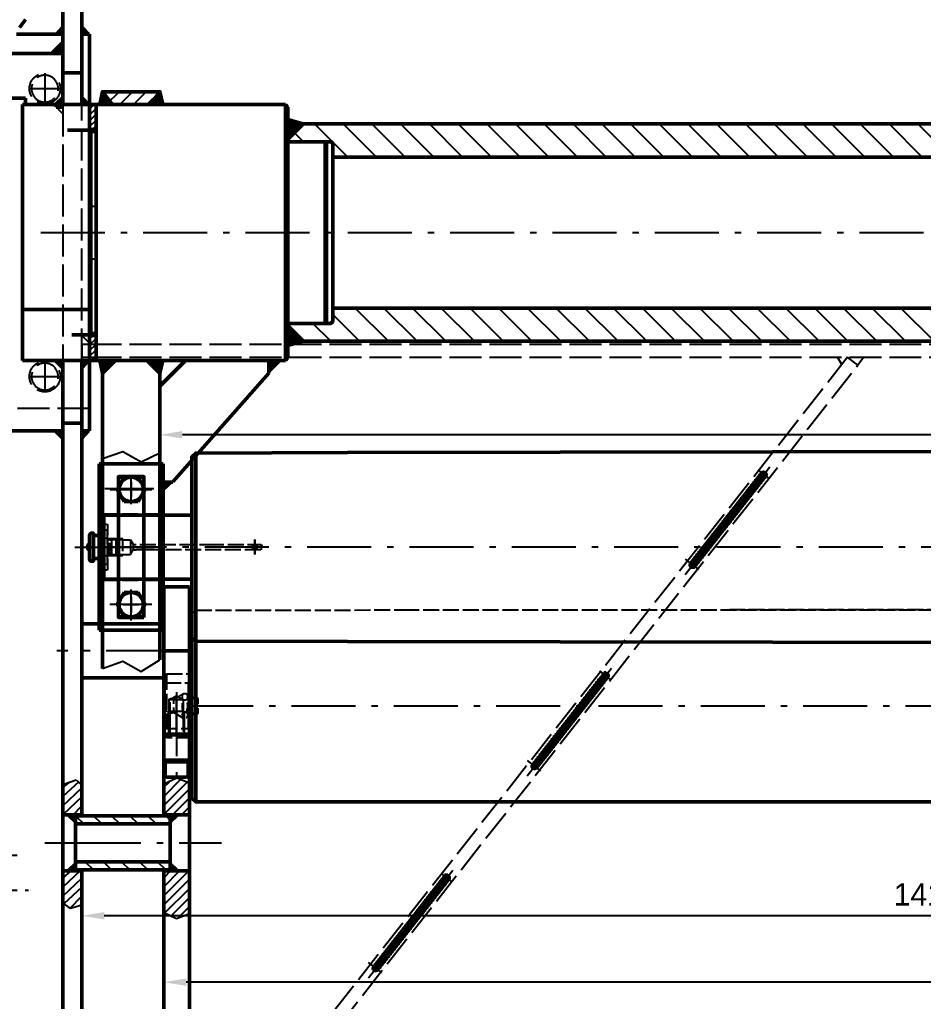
# Model space of a CAD drawing. Extents: x 0 to 5945, y 0 to 4205.
# Drawn here: x 442 to 1148, y 1588 to 2355 of the extents above; entities that cross this region are included whole.
import ezdxf

# ---------------------------------------------------------------- set-up
doc = ezdxf.new("R2010")
doc.units = 0
doc.header["$LTSCALE"] = 5
for name, pattern in [('CENTER', [16, 10, -2.5, 1, -2.5]), ('CENTER2', [8, 5, -1.25, 0.5, -1.25]), ('DASHED', [6.25, 5, -1.25]), ('DASHED2', [3.1, 2.5, -0.6])]:
    doc.linetypes.add(name, pattern=pattern)
doc.layers.get('0').update_dxf_attribs({"color": 4, "linetype": 'CONTINUOUS', "lineweight": 50})
doc.layers.get('Defpoints').update_dxf_attribs({"linetype": 'CONTINUOUS'})
for name, color, linetype, lineweight in [('1', 4, 'CONTINUOUS', 50), ('3', 7, 'DASHED', 25), ('3A', 7, 'DASHED2', 25), ('4', 7, 'CONTINUOUS', 25), ('5', 7, 'CONTINUOUS', 25), ('7', 2, 'CENTER', 25), ('7A', 2, 'CENTER2', 25), ('8', 7, 'CONTINUOUS', 25)]:
    doc.layers.add(name, color=color, linetype=linetype, lineweight=lineweight)
doc.styles.get("Standard").update_dxf_attribs({"font": 'bgdx.shx', "bigfont": 'bghzdx.shx'})
doc.dimstyles.new('GEN-ISO', dxfattribs={"dimscale": 5, "dimtxt": 3.5, "dimasz": 3.5, "dimexe": 2, "dimexo": 0, "dimgap": 1.6, "dimtad": 1, "dimdec": 3, "dimzin": 9, "dimdsep": 46, "dimtxsty": 'Standard', "dimcen": 0, "dimclrd": 256, "dimclre": 256, "dimclrt": 3, "dimadec": 0, "dimazin": 2, "dimtp": 0.1, "dimtm": 0.1, "dimtfac": 0.71, "dimtdec": 3, "dimtmove": 0, "dimatfit": 3, "dimfxl": 0, "dimtzin": 9, "dimlwd": -1, "dimlwe": -1, "dimarcsym": 0})

# ---------------------------------------------------------------- blocks, each defined once
blk = doc.blocks.new('*D10')
at = {"layer": '5'}
for p, q in [((1838.8, 1627.11), (1838.8, 1593.09)), ((554.8, 1615.46), (554.8, 1593.09)), ((1821.3, 1603.09), (572.3, 1603.09))]:
    blk.add_line(p, q, dxfattribs=at)
for points in [[(572.3, 1606.01), (572.3, 1600.17), (554.8, 1603.09)], [(1821.3, 1606.01), (1821.3, 1600.17), (1838.8, 1603.09)]]:
    blk.add_solid(points, dxfattribs=at)
at = {"layer": 'Defpoints', "color": 0}
for p in [(1838.8, 1627.11), (554.8, 1615.46), (554.8, 1603.09)]:
    blk.add_point(p, dxfattribs=at)
at = {"layer": '5', "color": 3, "insert": (1282.54, 1619.84), "char_height": 17.5, "attachment_point": 5}
blk.add_mtext('1284', dxfattribs=at)
blk = doc.blocks.new('*D18')
at = {"layer": '5'}
for p, q in [((551.8, 2037.72), (551.8, 2020.98)), ((1841.8, 2037.72), (1841.8, 2020.98)), ((1824.3, 2030.98), (569.3, 2030.98))]:
    blk.add_line(p, q, dxfattribs=at)
for points in [[(569.3, 2033.9), (569.3, 2028.07), (551.8, 2030.98)], [(1824.3, 2033.9), (1824.3, 2028.07), (1841.8, 2030.98)]]:
    blk.add_solid(points, dxfattribs=at)
at = {"layer": 'Defpoints', "color": 0}
for p in [(551.8, 2037.72), (1841.8, 2037.72), (551.8, 2030.98)]:
    blk.add_point(p, dxfattribs=at)
at = {"layer": '5', "color": 3, "insert": (1235.64, 2047.73), "char_height": 17.5, "attachment_point": 5}
blk.add_mtext('1290', dxfattribs=at)
blk = doc.blocks.new('*D24')
at = {"layer": '5'}
for p, q in [((490.8, 1647.86), (490.8, 1664.98)), ((1902.8, 1647.86), (1902.8, 1664.98)), ((1885.3, 1654.98), (508.3, 1654.98))]:
    blk.add_line(p, q, dxfattribs=at)
for points in [[(508.3, 1657.9), (508.3, 1652.07), (490.8, 1654.98)], [(1885.3, 1657.9), (1885.3, 1652.07), (1902.8, 1654.98)]]:
    blk.add_solid(points, dxfattribs=at)
at = {"layer": 'Defpoints', "color": 0}
for p in [(490.8, 1654.98), (490.8, 1647.86), (1902.8, 1647.86)]:
    blk.add_point(p, dxfattribs=at)
at = {"layer": '5', "color": 3, "insert": (1151.31, 1671.73), "char_height": 17.5, "attachment_point": 5}
blk.add_mtext('1412', dxfattribs=at)
blk = doc.blocks.new('6kt-schr-M12-Dk')
at = {"layer": '1'}
for p, q in [((0, 10.97), (-9.5, 5.48)), ((9.5, 5.48), (0, 10.97)), ((-9.5, 5.48), (-9.5, -5.48)), ((9.5, -5.48), (9.5, 5.48)), ((-9.5, -5.48), (0, -10.97)), ((0, -10.97), (9.5, -5.48))]:
    blk.add_line(p, q, dxfattribs=at)
blk.add_circle((0, 0), 9.5, dxfattribs=at)
blk = doc.blocks.new('22107577-V')
at = {"layer": '1'}
for p, q in [((-10, 9.59), (10, 9.59)), ((-5, 10.09), (-5, 9.59)), ((5, 10.09), (5, 9.59)), ((-10, -99.41), (10, -99.41)), ((-5, -99.41), (-5, -99.91)), ((5, -99.41), (5, -99.91))]:
    blk.add_line(p, q, dxfattribs=at)
for points in [[(-10, 1.77), (-10, 10.09), (-5, 10.09), (5, 10.09), (10, 10.09), (10, 1.77)], [(-10, -88.23), (-10, -1.59)], [(10, -1.6), (10, -88.23)], [(10, -99.91), (5, -99.91), (-5, -99.91), (-10, -99.91), (-10, -91.59)], [(10, -91.6), (10, -99.91)]]:
    blk.add_lwpolyline(points, dxfattribs=at)
at = {"layer": '3A'}
for points in [[(-10, -1.59), (-10, 1.77)], [(10, 1.77), (10, -1.6)], [(-10, -91.59), (-10, -88.23)], [(10, -88.23), (10, -91.6)]]:
    blk.add_lwpolyline(points, dxfattribs=at)
at = {"layer": '7'}
blk.add_line((-17.14, -45), (17.97, -45), dxfattribs=at)
blk = doc.blocks.new('647_v')
at = {"layer": '1'}
for p, q in [((-20, -25), (-20, 25)), ((-20, 25), (110, 25)), ((110, 25), (110, -25)), ((110, -25), (-20, -25))]:
    blk.add_line(p, q, dxfattribs=at)
at = {"layer": '7'}
for p, q in [((0, -16.02), (0, 16.77)), ((90, 16.43), (90, -16.02)), ((-12.32, 0), (11.74, 0)), ((78.56, 0), (101.27, 0))]:
    blk.add_line(p, q, dxfattribs=at)
blk = doc.blocks.new('639_Ss')
at = {"layer": '8'}
h = blk.add_hatch(dxfattribs=at)
h.set_pattern_fill('ANSI31', color=256, style=0)
h.set_pattern_definition([(45, (-2673.57, -3233.2633), (-2.245064, 2.245064), [])])
h.paths.add_polyline_path([(0, 100), (-5, 100), (-5, 80.50005), (0, 80.50005)])
h.paths.add_polyline_path([(0, -80.49995), (-5, -80.49995), (-5, -100), (0, -100)])
at = {"layer": '1'}
for p, q in [((-5, 80.50005), (0, 80.50005)), ((-5, -80.49995), (0, -80.49995)), ((0, -100), (-5, -100))]:
    blk.add_line(p, q, dxfattribs=at)
at = {"layer": '1', "flags": 128}
for points in [[(0, 80.00005), (0, 100), (-5, 100), (-5, 80.00005)], [(-5, -79.99995), (-5, -100)], [(0, -100), (0, -79.99995)]]:
    blk.add_lwpolyline(points, dxfattribs=at)
at = {"layer": '3'}
for p, q in [((-5, 20.50005), (0, 20.50005)), ((-5, -20.49995), (0, -20.49995))]:
    blk.add_line(p, q, dxfattribs=at)
at = {"layer": '7'}
blk.add_line((-8.257, 0), (2.78, 0), dxfattribs=at)
blk = doc.blocks.new('*X265')
at = {"layer": '8', "lineweight": 50}
for p, q in [((6.19, 3.94), (-2.26, 3.94)), ((-2.26, 3.06), (5.32, 3.06)), ((4.44, 2.19), (-2.26, 2.19)), ((-2.26, 1.31), (3.57, 1.31)), ((2.69, 0.44), (-2.26, 0.44)), ((-2.26, -0.44), (1.82, -0.44)), ((0.94, -1.31), (-2.26, -1.31)), ((-2.26, -2.19), (0.07, -2.19)), ((-0.81, -3.06), (-2.26, -3.06)), ((-2.26, -3.94), (-1.68, -3.94))]:
    blk.add_line(p, q, dxfattribs=at)
blk = doc.blocks.new('*X269')
at = {"layer": '8', "lineweight": 50}
for p, q in [((-7.47, 4.38), (4.04, 4.38)), ((3.85, 3.5), (-6.6, 3.5)), ((-5.72, 2.63), (3.66, 2.63)), ((3.47, 1.75), (-4.85, 1.75)), ((-3.97, 0.88), (3.29, 0.88)), ((3.1, 0), (-3.1, 0)), ((-2.22, -0.87), (2.91, -0.87)), ((2.72, -1.75), (-1.35, -1.75)), ((-0.47, -2.62), (2.54, -2.62)), ((2.35, -3.5), (0.4, -3.5)), ((1.28, -4.38), (2.16, -4.38))]:
    blk.add_line(p, q, dxfattribs=at)
blk = doc.blocks.new('*X270')
at = {"layer": '8', "lineweight": 50}
for p, q in [((-4.04, 4.38), (7.47, 4.38)), ((6.6, 3.5), (-3.85, 3.5)), ((-3.66, 2.63), (5.72, 2.63)), ((4.85, 1.75), (-3.47, 1.75)), ((-3.29, 0.88), (3.97, 0.88)), ((3.1, 0), (-3.1, 0)), ((-2.91, -0.87), (2.22, -0.87)), ((1.35, -1.75), (-2.72, -1.75)), ((-2.54, -2.62), (0.47, -2.62)), ((-0.4, -3.5), (-2.35, -3.5)), ((-2.16, -4.38), (-1.28, -4.38))]:
    blk.add_line(p, q, dxfattribs=at)
blk = doc.blocks.new('*X271')
at = {"layer": '8', "lineweight": 50}
for p, q in [((5.95, 3.94), (-2.01, 3.94)), ((-2.01, 3.06), (5.08, 3.06)), ((4.2, 2.19), (-2.01, 2.19)), ((-2.01, 1.31), (3.33, 1.31)), ((2.45, 0.44), (-2.01, 0.44)), ((-2.01, -0.44), (1.58, -0.44)), ((0.7, -1.31), (-2.01, -1.31)), ((-2.01, -2.19), (-0.17, -2.19)), ((-1.05, -3.06), (-2.01, -3.06)), ((-2.01, -3.94), (-1.92, -3.94))]:
    blk.add_line(p, q, dxfattribs=at)
blk = doc.blocks.new('*X272')
at = {"layer": '8', "lineweight": 50}
for p, q in [((-2.68, 7), (-2.9, 7)), ((-2.9, 5.25), (-0.93, 5.25)), ((0.82, 3.5), (-2.9, 3.5)), ((-2.9, 1.75), (2.57, 1.75)), ((4.32, 0), (-2.9, 0)), ((-2.9, -1.75), (6.07, -1.75)), ((7.82, -3.5), (-2.9, -3.5)), ((-2.9, -5.25), (7.34, -5.25)), ((0.81, -7), (-2.9, -7))]:
    blk.add_line(p, q, dxfattribs=at)
blk = doc.blocks.new('*X266')
at = {"layer": '8', "lineweight": 25}
for p, q in [((-19.34, 1.88), (-16.98, 4.24)), ((-6.37, 4.24), (-16.37, -5.76)), ((-5.76, -5.76), (4.24, 4.24)), ((14.84, 4.24), (4.84, -5.76)), ((15.45, -5.76), (25.45, 4.24))]:
    blk.add_line(p, q, dxfattribs=at)
blk = doc.blocks.new('*X268')
at = {"layer": '8', "lineweight": 50}
for p, q in [((2.48, 0), (-2.48, 0)), ((-1.78, 0.88), (2.29, 0.88)), ((2.11, 1.75), (-1.08, 1.75)), ((-0.38, 2.63), (1.92, 2.63)), ((1.73, 3.5), (0.32, 3.5)), ((1.02, 4.38), (1.54, 4.38)), ((-5.98, -4.38), (3.42, -4.38)), ((3.23, -3.5), (-5.28, -3.5)), ((-4.58, -2.62), (3.05, -2.62)), ((2.86, -1.75), (-3.88, -1.75)), ((-3.18, -0.87), (2.67, -0.87))]:
    blk.add_line(p, q, dxfattribs=at)
blk = doc.blocks.new('*X267')
at = {"layer": '8', "lineweight": 50}
for p, q in [((2.48, 0), (-2.48, 0)), ((-2.29, 0.88), (1.78, 0.88)), ((1.08, 1.75), (-2.11, 1.75)), ((-1.92, 2.63), (0.38, 2.63)), ((-0.32, 3.5), (-1.73, 3.5)), ((-1.54, 4.38), (-1.02, 4.38)), ((-3.42, -4.38), (5.98, -4.38)), ((5.28, -3.5), (-3.23, -3.5)), ((-3.05, -2.62), (4.58, -2.62)), ((3.88, -1.75), (-2.86, -1.75)), ((-2.67, -0.87), (3.18, -0.87))]:
    blk.add_line(p, q, dxfattribs=at)
blk = doc.blocks.new('*X273')
at = {"layer": '8', "lineweight": 50}
for p, q in [((-1.08, 7), (-2.89, 7)), ((-2.89, 5.25), (5.45, 5.25)), ((8.34, 3.5), (-2.89, 3.5)), ((-2.89, 1.75), (6.59, 1.75)), ((4.84, 0), (-2.89, 0)), ((-2.89, -1.75), (3.09, -1.75)), ((1.34, -3.5), (-2.89, -3.5)), ((-2.89, -5.25), (-0.41, -5.25)), ((-2.16, -7), (-2.89, -7))]:
    blk.add_line(p, q, dxfattribs=at)
blk = doc.blocks.new('22107628-Sst')
at = {"layer": '8'}
h = blk.add_hatch(dxfattribs=at)
h.set_pattern_fill('ANSI31', color=256, scale=5, style=0)
h.set_pattern_definition([(45, (-1782.478, -2181.042), (-11.22532, 11.22532), [])])
h.paths.add_polyline_path([(614, 85), (602, 73), (602, 72), (603, 71), (635, 71, -0.414214), (637, 69), (637, 59), (1147, 59), (1657, 59), (1657, 69, -0.414214), (1659, 71), (1691, 71), (1692, 72), (1692, 80.35), (1692, 85), (1147, 85)])
h.paths.add_polyline_path([(1147, -85), (1692, -85), (1692, -80.35), (1692, -72), (1691, -71), (1659, -71, -0.414214), (1657, -69), (1657, -59), (1147, -59), (637, -59), (637, -69, -0.414214), (635, -71), (603, -71), (602, -72), (602, -73), (614, -85)])
at = {"layer": '1'}
for p, q in [((1694, 100), (1692, 98)), ((1694, -100), (1694, 100)), ((1842, 100), (1694, 100)), ((1842, 80), (1842, 100)), ((1692, 98), (1692, 71.6)), ((1845, 79), (1843, 79)), ((1864.38, 80), (1846, 80)), ((1663, 71), (1662, 70)), ((1662, 70), (1662, -70)), ((1663, -71), (1663, 71)), ((1691.4, 71), (1663, 71)), ((1692, 73.85), (1692, -72)), ((1657, 60.74), (1657, -65.89)), ((1662, -70), (1663, -71)), ((1663, -71), (1691.4, -71)), ((1692, -71.6), (1692, -98)), ((1842, -100), (1842, -80)), ((1843, -79), (1845, -79)), ((1846, -80), (1860.81, -80)), ((1692, -98), (1694, -100)), ((1694, -100), (1842, -100)), ((1698.52, -100), (1707, -108.49)), ((1707, -100), (1772, -100)), ((1707, -110), (1707, -100)), ((1792, -120), (1772, -100)), ((1802, -100), (1792, -110)), ((1827, -100), (1802, -100)), ((1837, -110), (1827, -100)), ((1782, -194.98), (1707, -110)), ((1792, -110), (1792, -334.04)), ((1837, -340.72), (1837, -110)), ((1792, -195.02), (1782, -195.02)), ((1792, -203.51), (1783.52, -195.02))]:
    blk.add_line(p, q, dxfattribs=at)
at = {"layer": '1', "flags": 128}
for points in [[(1800, 100), (1792, 110), (1789.86, 100)], [(1829, 100), (1837, 110), (1839.14, 100)], [(1692, 73), (1680, 85), (1692, 88.22)], [(1842, 80), (1842, 0), (1842, -80)], [(1846, 80), (1846, 0), (1846, -80)], [(1692, -73), (1680, -85), (1692, -88.22)]]:
    blk.add_lwpolyline(points, dxfattribs=at)
for points in [[(1837, 110), (1792, 110), (1792, 100), (1837, 100)], [(1802, -100), (1792, -110), (1789.86, -100)], [(1827, -100), (1837, -110), (1839.14, -100)]]:
    blk.add_lwpolyline(points, close=True, dxfattribs=at)
for points in [[(1147, 59), (1657, 59), (1657, 69, -0.414214), (1659, 71), (1691, 71), (1692, 72), (1692, 80.35), (1692, 85), (1147, 85)], [(1147, -59), (1657, -59), (1657, -69, 0.414214), (1659, -71), (1691, -71), (1692, -72), (1692, -80.35), (1692, -85), (1147, -85)]]:
    blk.add_lwpolyline(points, format="xyb", dxfattribs=at)
at = {"layer": '1'}
for centre, radius, start, end in [((1843, 80), 1, 179.98558, 269.98558), ((1845, 80), 1, 269.97815, 0.01744), ((1691.4, 71.6), 0.6, 270, 0), ((1691.4, -71.6), 0.6, 360, 90), ((1843, -80), 1, 90.00144, 180.0172), ((1845, -80), 1, 0.01905, 90.01907)]:
    blk.add_arc(centre, radius, start, end, dxfattribs=at)
at = {"layer": '3A'}
for p, q in [((1837, -219.82), (1792, -219.82)), ((1837, -220.82), (1792, -220.82)), ((1837, -270.82), (1792, -270.82)), ((1837, -271.82), (1792, -271.82))]:
    blk.add_line(p, q, dxfattribs=at)
at = {"layer": '4'}
blk.add_line((1835.15, -199.99), (1796.94, -199.99), dxfattribs=at)
at = {"layer": '4', "flags": 128}
for points in [[(1837, -176.68), (1821, -171.08), (1806.69, -179.17), (1792, -172.32)], [(1837, -340.72), (1821, -335.13), (1806.69, -343.21), (1792, -334.04)]]:
    blk.add_lwpolyline(points, dxfattribs=at)
at = {"layer": '7'}
for p, q in [((1885.22, 0), (1147, 0)), ((1814.5, -194.91), (1814.5, -206.91)), ((1808.5, -200.91), (1820.5, -200.91)), ((1808.5, -290.91), (1820.5, -290.91)), ((1814.5, -284.91), (1814.5, -296.91))]:
    blk.add_line(p, q, dxfattribs=at)
at = {"layer": '8', "xscale": -1}
for name, p in [('*X268', (1793.43, 105.11)), ('*X266', (1817.66, 105.76)), ('*X267', (1835.57, 105.11)), ('*X273', (1689.11, 80.73)), ('*X272', (1689.1, -80.22)), ('*X271', (1704.99, -104.46)), ('*X269', (1794.01, -104.89)), ('*X270', (1834.99, -104.89)), ('*X265', (1789.74, -198.99))]:
    blk.add_blockref(name, p, dxfattribs=at)
blk = doc.blocks.new('22107569-St')
blk.add_blockref('22107628-Sst', (-1147, -0.73))
at = {"xscale": -1, "rotation": 270}
blk.add_blockref('647_v', (667.5, -291.55), dxfattribs=at)
at = {"xscale": -1}
blk.add_blockref('22107577-V', (667.5, -201.64), dxfattribs=at)
at = {"layer": '1', "xscale": -1}
blk.add_blockref('639_Ss', (695, -0.73), dxfattribs=at)
at = {"layer": '1', "rotation": 90}
for p in [(667.5, -201.55), (667.5, -291.55)]:
    blk.add_blockref('6kt-schr-M12-Dk', p, dxfattribs=at)
blk = doc.blocks.new('22107671-V1')
at = {"layer": '1'}
for p, q in [((617, 74.77), (617, -75)), ((620, 0), (620, 71.78)), ((620, -51), (620, 0))]:
    blk.add_line(p, q, dxfattribs=at)
for points in [[(620, 51), (620, 53.59)], [(-620, 0), (-620, -72), (-617, -75), (-454.88, -75), (200, -75)], [(620, -51), (620, -72), (617, -75), (454.88, -75), (-200, -75)]]:
    blk.add_lwpolyline(points, dxfattribs=at)
at = {"layer": '3A'}
for p, q in [((640, 25), (640, -25)), ((615.24, 5.9), (623.3, 5.9)), ((615.24, 5.9), (623.3, 5.9)), ((615.91, -6.58), (615.91, 6.58)), ((615.91, -6.58), (615.91, 6.58)), ((626.85, 4.76), (624.25, 4.76)), ((638, 5.25), (638, -5.25)), ((615.24, -5.9), (623.3, -5.9)), ((615.24, -5.9), (623.3, -5.9)), ((626.85, -4.76), (624.25, -4.76))]:
    blk.add_line(p, q, dxfattribs=at)
for points in [[(-620, 53.59), (-620, 72), (-617, 75), (-447.46, 75), (200, 75)], [(620, 53.59), (620, 71.77), (617, 74.77), (454.88, 75), (-200, 75)], [(620, -25), (640, -25), (641, -24), (641, 0)]]:
    blk.add_lwpolyline(points, dxfattribs=at)
blk.add_lwpolyline([(641, 0), (641, 24), (640, 25), (620, 25, -0.414215)], format="xyb", dxfattribs=at)
at = {"layer": '3A', "flags": 128}
for points in [[(641, 18.01), (623.6, 18.01, 0.414214), (623, 17.41), (623, -17.39, 0.414214), (623.6, -17.99), (641, -17.99)], [(624.25, -9.53, -0.400321), (624.25, -4.76, -0.20016), (624.25, 4.76, -0.400321), (624.25, 9.53), (626.85, 9.53, -0.400321), (626.85, 4.76, -0.20016), (626.85, -4.76, -0.400321), (626.85, -9.53), (624.25, -9.53)], [(624.25, -9.53, -0.400321), (624.25, -4.76, -0.20016), (624.25, 4.76, -0.400321), (624.25, 9.53), (626.85, 9.53, -0.400321), (626.85, 4.76, -0.20016), (626.85, -4.76, -0.400321), (626.85, -9.53), (624.25, -9.53)]]:
    blk.add_lwpolyline(points, format="xyb", dxfattribs=at)
for points in [[(626.85, -9.53), (634.25, -5.25), (634.25, 5.25), (626.85, 9.53)], [(623.3, -6.58), (615.91, -6.58), (615.21, -5.88), (615.21, 5.88), (615.91, 6.58), (623.3, 6.58)], [(623.3, -6.58), (615.91, -6.58), (615.21, -5.88), (615.21, 5.88), (615.91, 6.58), (623.3, 6.58)], [(638, -5.25), (641, -3.52), (641, 3.52), (638, 5.25)]]:
    blk.add_lwpolyline(points, dxfattribs=at)
at = {"layer": '3A'}
for centre, start, end in [((636.12, 2), 60, 120), ((636.12, -2), 240, 300)]:
    blk.add_arc(centre, 3.75, start, end, dxfattribs=at)
at = {"layer": '7', "flags": 128}
blk.add_lwpolyline([(622.3, 0), (597.3, 0), (0, 0)], dxfattribs=at)
blk = doc.blocks.new('*X252')
at = {"layer": '8', "lineweight": 25}
for p, q in [((2.06, 23.28), (-10.01, 11.2)), ((-10.01, -10.01), (9.98, 9.99)), ((9.98, -11.23), (-2.01, -23.22))]:
    blk.add_line(p, q, dxfattribs=at)
blk = doc.blocks.new('*X253')
at = {"layer": '8', "lineweight": 25}
for p, q in [((-2.98, 18.23), (-7.49, 13.72)), ((-7.49, -7.49), (12.51, 12.51)), ((12.51, -8.71), (-7.05, -28.27))]:
    blk.add_line(p, q, dxfattribs=at)
blk = doc.blocks.new('22107630-Ds')
at = {"layer": '1'}
for p, q in [((-398.4, -56.05), (-398.4, 88.95)), ((-394, 88.95), (-312, 88.95)), ((-307.59, -56.05), (-307.59, 88.95)), ((6, 88.95), (8.73, 88.95)), ((7, 87.95), (8.15, 87.95)), ((45.27, 88.95), (48, 88.95)), ((45.85, 87.95), (47, 87.95)), ((-394, -56.05), (-312, -56.05)), ((-361, -55.05), (-393, -55.05)), ((-313, -55.05), (-345, -55.05)), ((6, -56.05), (48, -56.05))]:
    blk.add_line(p, q, dxfattribs=at)
for points in [[(-438, -56.05), (-438, 88.95), (-394, 88.95), (-393, 87.95), (-393, 77.95)], [(-313, -30.05), (-313, -55.05), (-312, -56.05), (6, -56.05), (7, -55.05), (7, -9.55)], [(-393, -30.05), (-393, -55.05), (-394, -56.05), (-438, -56.05)], [(-313, -30.05), (-322.01, -30.05)]]:
    blk.add_lwpolyline(points, dxfattribs=at)
blk.add_lwpolyline([(7, -9.55), (-178.01, -9.55, -0.414214), (-183.01, -4.55), (-183.01, 37.45, -0.414214), (-178.01, 42.45), (7, 42.45), (7, 87.95), (6, 88.95), (-312, 88.95), (-313, 87.95), (-313, 77.95)], format="xyb", dxfattribs=at)
at = {"layer": '1', "flags": 128}
for points in [[(47, 42.45), (66.99, 42.45), (66.99, 88.95), (48, 88.95), (47, 87.95)], [(47, -55.05), (48, -56.05), (66.99, -56.05), (66.99, -9.55), (47, -9.55)]]:
    blk.add_lwpolyline(points, close=True, dxfattribs=at)
at = {"layer": '7'}
blk.add_line((-131.27, 16.45), (80.69, 16.45), dxfattribs=at)
at = {"layer": '7', "flags": 128}
for points in [[(-353, 93.95), (-353, 88.95), (-353, -56.05), (-353, -61.05)], [(-443, 16.45), (-438, 16.45), (-173.54, 16.45)]]:
    blk.add_lwpolyline(points, dxfattribs=at)
at = {"layer": '7A', "flags": 128}
for points in [[(0, 29.95), (0, 29.95), (0, 105.41), (0, 105.41)], [(27, 94.95), (27, 94.95), (27, -77.55), (27, -77.55)], [(0, 2.95), (0, 2.95), (0, -72.5), (0, -72.5)]]:
    blk.add_lwpolyline(points, dxfattribs=at)
at = {"layer": '8', "lineweight": 25}
for p, q in [((-415.18, 88.95), (-438, 66.13)), ((-438, 87.34), (-436.39, 88.95)), ((-438, 44.92), (-398.4, 84.53)), ((-307.59, -36.81), (-181.84, 88.95)), ((-203.06, 88.95), (-307.59, -15.59)), ((-307.59, 5.62), (-224.27, 88.95)), ((-245.48, 88.95), (-307.59, 26.83)), ((-307.59, 48.05), (-266.7, 88.95)), ((-287.91, 88.95), (-307.59, 69.26)), ((-160.63, 88.95), (-305.62, -56.05)), ((-284.41, -56.05), (-139.42, 88.95)), ((-118.2, 88.95), (-164.7, 42.45)), ((-143.49, 42.45), (-96.99, 88.95)), ((-75.78, 88.95), (-122.27, 42.45)), ((-101.06, 42.45), (-54.57, 88.95)), ((-33.35, 88.95), (-79.85, 42.45)), ((-58.63, 42.45), (-12.14, 88.95)), ((7, 86.87), (-37.41, 42.45)), ((-398.4, 63.31), (-438, 23.71)), ((-16.2, 42.45), (7, 65.65)), ((-438, 2.49), (-398.4, 42.1)), ((7, 44.44), (5.01, 42.45)), ((-183.01, 24.15), (-263.2, -56.05)), ((-398.4, 20.89), (-438, -18.72)), ((-241.99, -56.05), (-183.01, 2.93)), ((-438, -39.93), (-398.4, -0.33)), ((-174.27, -9.55), (-220.77, -56.05)), ((-199.55, -56.05), (-153.05, -9.55)), ((-131.85, -9.55), (-178.34, -56.05)), ((-157.13, -56.05), (-110.63, -9.55)), ((-89.41, -9.55), (-135.91, -56.05)), ((-114.7, -56.05), (-68.2, -9.55)), ((-46.99, -9.55), (-93.49, -56.05)), ((-72.28, -56.05), (-25.78, -9.55)), ((-4.57, -9.55), (-51.07, -56.05)), ((-398.4, -21.54), (-432.9, -56.05)), ((-29.85, -56.05), (7, -19.2)), ((-411.69, -56.05), (-398.4, -42.75)), ((7, -40.41), (-8.63, -56.05))]:
    blk.add_line(p, q, dxfattribs=at)
at = {"layer": '8'}
for name, p in [('*X253', (54.49, 70.72)), ('*X252', (57.01, -32.82))]:
    blk.add_blockref(name, p, dxfattribs=at)
blk = doc.blocks.new('22107565-Ss')
at = {"rotation": 90}
blk.add_blockref('22107630-Ds', (851.45, 353), dxfattribs=at)
blk = doc.blocks.new('22107675-V')
at = {"layer": '1'}
for p, q in [((617, 73.51), (617, -73.51)), ((697, 9), (691.5, 9)), ((690, 6.69), (690.35, 6.69)), ((690, -6.69), (690.35, -6.69)), ((697, -9), (691.5, -9)), ((689, -25), (689, -18.18))]:
    blk.add_line(p, q, dxfattribs=at)
for points in [[(0, 74.67), (498.57, 73.85), (617, 73.51), (620, 70.51), (620, 0)], [(620, 25), (643, 25), (689, 25), (690, 24), (690, 0)], [(690, 13.38), (690.35, 13.38), (691.5, 11.39), (691.5, -11.39), (690.35, -13.37), (690, -13.37)], [(0, -74.67), (498.57, -73.85), (617, -73.51), (620, -70.51), (620, 0)], [(620, -25), (643, -25), (689, -25), (690, -24), (690, 0)]]:
    blk.add_lwpolyline(points, dxfattribs=at)
at = {"layer": '1', "flags": 128}
blk.add_lwpolyline([(689, 25), (689, 18.01), (689, -25)], close=True, dxfattribs=at)
blk.add_lwpolyline([(690, -13.37), (690.35, -13.37), (691.5, -11.39), (691.5, 11.39), (690.35, 13.38), (690, 13.38)], dxfattribs=at)
blk.add_lwpolyline([(690.35, 13.38, -0.328795), (690.35, 6.69, -0.169571), (690.35, -6.69, -0.328795), (690.35, -13.37)], format="xyb", dxfattribs=at)
blk.add_lwpolyline([(697, 10.7, -0.414214), (697.3, 11), (698.5, 11, -0.414214), (700, 9.5), (700, -9.5, -0.414214), (698.5, -11), (697.3, -11, -0.414214), (697, -10.7)], format="xyb", close=True, dxfattribs=at)
at = {"layer": '1'}
blk.add_arc((699.17, 0), 2.5, 289.4734, 70.5266, dxfattribs=at)
at = {"layer": '3A'}
for p, q in [((566, 1.97), (566, -2.03)), ((665.85, 2), (665.85, -2)), ((668, 5.73), (668, -5.73)), ((674, 5.73), (686, 5.73)), ((679.18, -6.58), (679.18, 6.58)), ((682.7, -6.58), (682.7, 6.58)), ((686, 6.69), (690, 6.69)), ((686, 5.73), (686, -5.73)), ((686, -5.73), (674, -5.73)), ((686, -6.69), (690, -6.69))]:
    blk.add_line(p, q, dxfattribs=at)
at = {"layer": '3A', "flags": 128}
for points in [[(690, 18), (686.6, 18, 0.414214), (686, 17.4), (686, -17.4, 0.414214), (686.6, -18), (690, -18)], [(686, -4.78, 0.414214), (685.3, -4.08), (684.55, -4.08, 0.267943), (683.94, -4.43), (682.7, -6.58), (679.18, -6.58), (678.5, -5.9), (678.5, 5.9), (679.18, 6.58), (682.7, 6.58), (683.94, 4.43, 0.267955), (684.55, 4.08), (685.3, 4.08, 0.414214), (686, 4.78)]]:
    blk.add_lwpolyline(points, format="xyb", dxfattribs=at)
at = {"layer": '3A'}
for points in [[(686, 13.38), (690, 13.38)], [(690, -13.37), (686, -13.37), (686, 13.38)]]:
    blk.add_lwpolyline(points, dxfattribs=at)
at = {"layer": '3A', "flags": 128}
for points in [[(607.59, 2), (566, 2), (564.85, 0), (566, -2), (663.54, -2)], [(674, 5.73), (668, 5.73), (665.85, 2), (607.59, 2)], [(686, -6.58), (674, -6.58), (674, 6.58), (686, 6.58)], [(674, -5.73), (668, -5.73), (665.85, -2), (663.54, -2)]]:
    blk.add_lwpolyline(points, dxfattribs=at)
at = {"layer": '4'}
for p, q in [((678.5, 5.9), (683.09, 5.9)), ((684.14, -3.48), (684.14, 3.48)), ((678.5, -5.9), (683.09, -5.9))]:
    blk.add_line(p, q, dxfattribs=at)
blk.add_circle((571, -0.03), 2, dxfattribs=at)
at = {"layer": '7'}
blk.add_line((0, 0), (688.69, 0), dxfattribs=at)
at = {"layer": '7', "flags": 128}
blk.add_lwpolyline([(571, 5.85), (571, -5.72)], close=True, dxfattribs=at)
blk.add_lwpolyline([(711.67, 0), (701.67, 0), (678.5, 0), (668.5, 0)], dxfattribs=at)
blk = doc.blocks.new('02082004100904224SET_163')
at = {"layer": '7', "flags": 128}
blk.add_lwpolyline([(0, 0), (0, -62.82), (0, -67.82)], dxfattribs=at)
blk = doc.blocks.new('22107577-D')
at = {"layer": '1'}
for p, q in [((-5, 0.5), (-5, 0)), ((5, 0.5), (5, 0))]:
    blk.add_line(p, q, dxfattribs=at)
blk.add_lwpolyline([(-10, 0.5), (-10, 0), (10, 0), (10, 0.5)], close=True, dxfattribs=at)
blk = doc.blocks.new('22107576-S')
at = {"layer": '1'}
blk.add_lwpolyline([(-10, -20), (10, -20), (10, 0), (-10, 0)], close=True, dxfattribs=at)
blk = doc.blocks.new('22107563B1-S1')
at = {"layer": '1'}
for p, q in [((721, -1316), (721, -197)), ((706, -1161), (706, -1316)), ((706, -1255.34), (701, -1261)), ((706, -1261), (706, -1255.34)), ((721, -1255.34), (726, -1261)), ((721, -1261), (721, -1255.34)), ((705, -1261), (700, -1261)), ((700, -1261), (700, -1323.5)), ((701, -1261), (706, -1261)), ((726, -1261), (721, -1261)), ((757.08, -1261), (721, -1261)), ((729.49, -1276), (721, -1267.51)), ((750, -1276), (721, -1276)), ((721, -1276), (721, -1316)), ((921, -1276), (750, -1276)), ((706, -1291), (721, -1291)), ((706, -1310.34), (701, -1316)), ((706, -1316), (706, -1310.34)), ((721, -1310.34), (726.66, -1316)), ((750, -1316), (750, -1311)), ((750, -1311), (921, -1311)), ((700, -1316), (752.5, -1316)), ((700, -1516), (700, -1316)), ((701, -1316), (706, -1316)), ((721, -1316), (750, -1316)), ((752.5, -1316), (752.5, -1516)), ((752.5, -1476), (700, -1476)), ((700, -1508.5), (700, -1571)), ((752.5, -1516), (700, -1516)), ((706, -1521.66), (701, -1516)), ((701, -1516), (706, -1516)), ((706, -1516), (706, -1871.8)), ((706, -1516), (706, -1871.8)), ((706, -1516), (706, -1521.66)), ((721, -2183), (721, -1516)), ((721, -1521.66), (726.66, -1516)), ((706, -1564.85), (721, -1564.85)), ((700, -1571), (705, -1571)), ((706, -1576.66), (701, -1571)), ((701, -1571), (706, -1571)), ((706, -1571), (706, -1576.66)), ((721, -1576.66), (726.66, -1571)), ((721, -1571), (770, -1571)), ((622, -2243), (622, -1693)), ((622, -1693), (642, -1693.01)), ((642, -1693), (642, -1871.8)), ((642, -1764.1), (642, -1721.9)), ((642, -1721.9), (706, -1721.9)), ((706, -1721.9), (706, -1764.1)), ((622, -1742.95), (642, -1742.95)), ((706, -1764.1), (642, -1764.1)), ((642, -1808), (622, -1808)), ((642, -1871), (622, -1871)), ((622, -1871), (622, -1915)), ((637, -1876.66), (631.34, -1871)), ((637, -1871.9), (637, -1871.8)), ((637, -1871.8), (711, -1871.8)), ((637, -1914.2), (637, -1871.9)), ((706, -1871), (721, -1871)), ((711, -1876.66), (716.66, -1871)), ((711, -1871.8), (711, -1914.2)), ((721, -1871), (721, -1915)), ((637, -1878.25), (711, -1878.25)), ((637, -1907.75), (637, -1878.25)), ((711, -1878.25), (711, -1907.75)), ((637, -1909.34), (631.34, -1915)), ((711, -1907.75), (637, -1907.75)), ((711, -1909.34), (716.66, -1915)), ((622, -1915), (642, -1915)), ((711, -1914.2), (637, -1914.2)), ((642, -1914.2), (642, -2243)), ((706, -1914.2), (706, -2183)), ((706, -1914.2), (706, -2183)), ((721, -1915), (706, -1915))]:
    blk.add_line(p, q, dxfattribs=at)
blk.add_lwpolyline([(623, -1829.6), (641, -1829.6), (641, -1828.5), (623, -1828.5)], close=True, dxfattribs=at)
at = {"layer": '1', "flags": 128}
for points in [[(624.2, -1841.6, -0.414214), (623, -1840.4), (623, -1829.6)], [(641, -1829.6), (641, -1840.4, -0.414214), (639.8, -1841.6), (624.2, -1841.6)]]:
    blk.add_lwpolyline(points, format="xyb", dxfattribs=at)
at = {"layer": '1'}
blk.add_arc((716.09, -1280.55), 45.95, 32.85824, 42.44511, dxfattribs=at)
at = {"layer": '3'}
for p, q in [((706, -1516), (706, -1316)), ((721, -1316), (721, -1516)), ((728.07, -1316), (721, -1323.07)), ((-700, -1503.5), (700, -1503.5)), ((698.93, -1503.5), (706, -1496.43)), ((700, -1503.5), (706, -1503.5)), ((706, -1503.5), (706, -1513.5)), ((700, -1513.5), (-700, -1513.5)), ((94.87, -1513.5), (99.72, -1519.68)), ((99.72, -1519.68), (107.59, -1513.5)), ((107.59, -1513.5), (622, -2168.12)), ((112, -1519.12), (115.57, -1513.41)), ((698.93, -1513.5), (706, -1520.57)), ((706, -1513.5), (700, -1513.5)), ((622, -2184.26), (99.72, -1519.68)), ((700, -1553.5), (770, -1553.5)), ((632, -1778.06), (626.9, -1781)), ((637.1, -1781), (632, -1778.06)), ((637.1, -1781), (626.9, -1781)), ((626.9, -1781), (626.9, -1808)), ((637.1, -1808), (637.1, -1781)), ((638, -1790), (626, -1790)), ((626, -1790), (626, -1808)), ((638, -1808), (638, -1790))]:
    blk.add_line(p, q, dxfattribs=at)
for centre in [(735, -1303.5), (735, -1528.5)]:
    blk.add_circle(centre, 10.5, dxfattribs=at)
for centre, start, end in [((735, -1303.5), 180, 66.12676), ((735, -1303.5), 156.12676, 180), ((735, -1528.5), 180, 66.12676), ((735, -1528.5), 156.12676, 180)]:
    blk.add_arc(centre, 12, start, end, dxfattribs=at)
at = {"layer": '4'}
for p, q in [((175.1, -1603.51), (230.74, -1674.25)), ((226.83, -1677.33), (171.18, -1606.59)), ((350.3, -1834.71), (294.78, -1763.88)), ((298.7, -1760.8), (354.22, -1831.64)), ((622, -1846.23), (631.72, -1842.54)), ((631.72, -1842.54), (642, -1847.15)), ((710.41, -1843.77), (706, -1847.53)), ((721, -1847.46), (710.41, -1843.77)), ((474.43, -1992.6), (418.88, -1921.79)), ((422.8, -1918.71), (478.35, -1989.53)), ((715.02, -1944.29), (721, -1939.98)), ((622, -1948.59), (632.02, -1952.28)), ((632.02, -1952.28), (642, -1947.67)), ((706, -1941.8), (715.02, -1944.29))]:
    blk.add_line(p, q, dxfattribs=at)
for centre, start, end in [((173.14, -1605.05), 38.19321, 218.19115), ((228.79, -1675.79), 218.19115, 38.19321), ((296.74, -1762.34), 38.08805, 218.08599), ((352.26, -1833.18), 218.08598, 38.08805), ((420.84, -1920.25), 38.1127, 218.11064), ((476.39, -1991.06), 218.11594, 38.11271)]:
    blk.add_arc(centre, 2.49, start, end, dxfattribs=at)
at = {"layer": '7'}
for p, q in [((735, -1291.5), (735, -1315.5)), ((747, -1303.5), (723, -1303.5)), ((735, -1516.5), (735, -1540.5)), ((747, -1528.5), (723, -1528.5)), ((234.58, -1683.13), (168.44, -1599.06)), ((177.83, -1601.37), (169.46, -1607.95)), ((234.64, -1671.19), (224.18, -1679.42)), ((637.03, -1743), (725.53, -1743)), ((358.04, -1840.53), (292.05, -1756.34)), ((301.44, -1758.66), (293.06, -1765.23)), ((632, -1808), (632, -1781)), ((358.12, -1828.59), (347.64, -1836.8)), ((622, -1893), (597, -1893)), ((710, -1893), (622, -1893)), ((735, -1893), (710, -1893)), ((482.17, -1998.42), (416.15, -1914.25)), ((425.53, -1916.57), (417.16, -1923.14)), ((482.25, -1986.47), (471.77, -1994.69))]:
    blk.add_line(p, q, dxfattribs=at)
at = {"layer": '8', "lineweight": 50}
for p, q in [((706, -1258.41), (703.29, -1258.41)), ((704.83, -1256.66), (706, -1256.66)), ((722.17, -1256.66), (721, -1256.66)), ((721, -1258.41), (723.71, -1258.41)), ((701.74, -1260.16), (706, -1260.16)), ((725.26, -1260.16), (721, -1260.16)), ((721, -1268.41), (721.9, -1268.41)), ((723.65, -1270.16), (721, -1270.16)), ((721, -1271.91), (725.4, -1271.91)), ((727.15, -1273.66), (721, -1273.66)), ((721, -1275.41), (728.9, -1275.41)), ((704.83, -1311.66), (706, -1311.66)), ((721, -1311.66), (722.32, -1311.66)), ((701.74, -1315.16), (706, -1315.16)), ((706, -1313.41), (703.29, -1313.41)), ((724.07, -1313.41), (721, -1313.41)), ((721, -1315.16), (725.82, -1315.16)), ((721, -1316.16), (727.91, -1316.16)), ((726.16, -1317.91), (721, -1317.91)), ((701.37, -1516.41), (706, -1516.41)), ((706, -1518.16), (702.91, -1518.16)), ((721, -1516.41), (726.24, -1516.41)), ((724.49, -1518.16), (721, -1518.16)), ((704.46, -1519.91), (706, -1519.91)), ((721, -1519.91), (722.74, -1519.91)), ((701.37, -1571.41), (706, -1571.41)), ((721, -1571.41), (726.24, -1571.41)), ((706, -1573.16), (702.91, -1573.16)), ((704.46, -1574.91), (706, -1574.91)), ((724.49, -1573.16), (721, -1573.16)), ((721, -1574.91), (722.74, -1574.91)), ((171.22, -1603.47), (175.58, -1604.13)), ((177.16, -1606.14), (170.65, -1605.16)), ((171.55, -1607.06), (178.74, -1608.15)), ((180.32, -1610.16), (173.13, -1609.07)), ((174.71, -1611.08), (181.91, -1612.17)), ((183.49, -1614.18), (176.29, -1613.09)), ((177.87, -1615.1), (185.07, -1616.19)), ((186.65, -1618.2), (179.46, -1617.11)), ((181.04, -1619.12), (188.23, -1620.21)), ((189.81, -1622.22), (182.62, -1621.13)), ((184.2, -1623.14), (191.39, -1624.23)), ((192.97, -1626.24), (185.78, -1625.15)), ((187.36, -1627.16), (194.55, -1628.24)), ((196.13, -1630.25), (188.94, -1629.17)), ((190.52, -1631.17), (197.71, -1632.26)), ((199.29, -1634.27), (192.1, -1633.18)), ((193.68, -1635.19), (200.87, -1636.28)), ((202.45, -1638.29), (195.26, -1637.2)), ((196.84, -1639.21), (204.03, -1640.3)), ((205.62, -1642.31), (198.42, -1641.22)), ((200, -1643.23), (207.2, -1644.32)), ((208.78, -1646.33), (201.58, -1645.24)), ((203.17, -1647.25), (210.36, -1648.34)), ((211.94, -1650.35), (204.75, -1649.26)), ((206.33, -1651.27), (213.52, -1652.35)), ((215.1, -1654.36), (207.91, -1653.28)), ((209.49, -1655.28), (216.68, -1656.37)), ((218.26, -1658.38), (211.07, -1657.29)), ((212.65, -1659.3), (219.84, -1660.39)), ((221.42, -1662.4), (214.23, -1661.31)), ((215.81, -1663.32), (223, -1664.41)), ((224.58, -1666.42), (217.39, -1665.33)), ((218.97, -1667.34), (226.16, -1668.43)), ((227.74, -1670.44), (220.55, -1669.35)), ((222.13, -1671.36), (229.33, -1672.45)), ((230.89, -1674.45), (223.71, -1673.37)), ((225.29, -1675.38), (231.23, -1676.27)), ((230.14, -1677.88), (226.88, -1677.39)), ((301.37, -1764.21), (294.38, -1763.14)), ((294.45, -1761.38), (299.79, -1762.2)), ((297.9, -1760.14), (296.29, -1759.89)), ((295.76, -1765.12), (302.95, -1766.22)), ((304.52, -1768.23), (297.33, -1767.13)), ((298.91, -1769.14), (306.1, -1770.25)), ((307.68, -1772.26), (300.49, -1771.16)), ((302.07, -1773.17), (309.26, -1774.27)), ((310.83, -1776.28), (303.64, -1775.18)), ((305.22, -1777.19), (312.41, -1778.29)), ((313.99, -1780.31), (306.8, -1779.2)), ((308.37, -1781.22), (315.56, -1782.32)), ((317.14, -1784.33), (309.95, -1783.23)), ((311.53, -1785.24), (318.72, -1786.34)), ((320.29, -1788.35), (313.1, -1787.25)), ((314.68, -1789.26), (321.87, -1790.37)), ((323.45, -1792.38), (316.26, -1791.28)), ((317.84, -1793.29), (325.03, -1794.39)), ((326.6, -1796.4), (319.41, -1795.3)), ((320.99, -1797.31), (328.18, -1798.41)), ((329.76, -1800.43), (322.57, -1799.32)), ((324.14, -1801.34), (331.33, -1802.44)), ((332.91, -1804.45), (325.72, -1803.35)), ((327.3, -1805.36), (334.49, -1806.46)), ((336.06, -1808.48), (328.87, -1807.37)), ((330.45, -1809.39), (337.64, -1810.49)), ((339.22, -1812.5), (332.03, -1811.4)), ((333.6, -1813.41), (340.79, -1814.51)), ((342.37, -1816.52), (335.18, -1815.42)), ((336.76, -1817.43), (343.95, -1818.54)), ((345.53, -1820.55), (338.34, -1819.45)), ((339.91, -1821.46), (347.1, -1822.56)), ((348.68, -1824.57), (341.49, -1823.47)), ((343.07, -1825.48), (350.26, -1826.58)), ((351.83, -1828.6), (344.64, -1827.49)), ((346.22, -1829.51), (353.41, -1830.61)), ((354.68, -1832.57), (347.8, -1831.52)), ((349.37, -1833.53), (354.48, -1834.31)), ((632.26, -1871.91), (637, -1871.91)), ((711, -1871.91), (715.74, -1871.91)), ((637, -1873.66), (634.01, -1873.66)), ((635.76, -1875.41), (637, -1875.41)), ((713.99, -1873.66), (711, -1873.66)), ((711, -1875.41), (712.24, -1875.41)), ((635.93, -1910.41), (637, -1910.41)), ((711, -1910.41), (712.07, -1910.41)), ((422.27, -1918.21), (420.09, -1917.88)), ((632.43, -1913.91), (637, -1913.91)), ((637, -1912.16), (634.18, -1912.16)), ((713.82, -1912.16), (711, -1912.16)), ((711, -1913.91), (715.57, -1913.91)), ((418.5, -1919.41), (424, -1920.25)), ((425.58, -1922.26), (418.53, -1921.18)), ((419.97, -1923.17), (427.16, -1924.27)), ((428.74, -1926.28), (421.55, -1925.18)), ((423.12, -1927.2), (430.31, -1928.29)), ((431.89, -1930.31), (424.7, -1929.21)), ((426.28, -1931.22), (433.47, -1932.32)), ((435.05, -1934.33), (427.86, -1933.23)), ((429.44, -1935.24), (436.63, -1936.34)), ((438.2, -1938.35), (431.01, -1937.25)), ((432.59, -1939.26), (439.78, -1940.36)), ((441.36, -1942.37), (434.17, -1941.28)), ((435.75, -1943.29), (442.94, -1944.39)), ((444.51, -1946.4), (437.32, -1945.3)), ((438.9, -1947.31), (446.09, -1948.41)), ((447.67, -1950.42), (440.48, -1949.32)), ((442.06, -1951.33), (449.25, -1952.43)), ((450.83, -1954.44), (443.64, -1953.34)), ((445.21, -1955.36), (452.4, -1956.45)), ((453.98, -1958.47), (446.79, -1957.37)), ((448.37, -1959.38), (455.56, -1960.48)), ((457.14, -1962.49), (449.95, -1961.39)), ((451.53, -1963.4), (458.72, -1964.5)), ((460.29, -1966.51), (453.1, -1965.41)), ((454.68, -1967.42), (461.87, -1968.52)), ((463.45, -1970.53), (456.26, -1969.43)), ((457.84, -1971.45), (465.03, -1972.55)), ((466.6, -1974.56), (459.41, -1973.46)), ((460.99, -1975.47), (468.18, -1976.57)), ((469.76, -1978.58), (462.57, -1977.48)), ((464.15, -1979.49), (471.34, -1980.59)), ((472.92, -1982.6), (465.73, -1981.5)), ((467.3, -1983.51), (474.49, -1984.61)), ((476.07, -1986.62), (468.88, -1985.53)), ((470.46, -1987.54), (477.65, -1988.64)), ((478.83, -1990.59), (472.04, -1989.55)), ((473.61, -1991.56), (478.54, -1992.31))]:
    blk.add_line(p, q, dxfattribs=at)
at = {"layer": '8', "lineweight": 25}
for p, q in [((642, -1863.72), (623.82, -1845.54)), ((628.95, -1843.59), (642, -1856.65)), ((642, -1849.58), (637.61, -1845.18)), ((708.52, -1845.38), (721, -1856.87)), ((721, -1849.79), (716.21, -1846)), ((622, -1850.79), (642, -1870.79)), ((721, -1863.94), (706, -1849.87)), ((706, -1856.94), (720.99, -1871)), ((635.14, -1871), (622, -1857.86)), ((712.92, -1871), (706, -1864.08)), ((622, -1864.93), (628.07, -1871)), ((637, -1875.15), (640.35, -1871.8)), ((654.49, -1871.8), (648.04, -1878.25)), ((662.18, -1878.25), (668.63, -1871.8)), ((682.77, -1871.8), (676.32, -1878.25)), ((690.47, -1878.25), (696.92, -1871.8)), ((711, -1871.86), (704.61, -1878.25)), ((646.82, -1907.75), (640.37, -1914.2)), ((654.52, -1914.2), (660.97, -1907.75)), ((675.11, -1907.75), (668.66, -1914.2)), ((682.8, -1914.2), (689.25, -1907.75)), ((703.39, -1907.75), (696.94, -1914.2)), ((622.57, -1915), (642, -1934.43)), ((642, -1927.36), (629.64, -1915)), ((636.71, -1915), (642, -1920.29)), ((707.42, -1915), (721, -1927.58)), ((721, -1920.51), (714.5, -1915)), ((642, -1941.5), (622, -1921.5)), ((721, -1934.65), (706, -1920.58)), ((622, -1928.57), (641.38, -1947.95)), ((706, -1927.65), (720.07, -1940.79)), ((636.55, -1950.19), (622, -1935.64)), ((715.28, -1944.06), (706, -1934.79)), ((622, -1942.71), (631.3, -1952.01))]:
    blk.add_line(p, q, dxfattribs=at)
for name, p in [('22107569-St', (0, -1415.22)), ('22107675-V', (0, -1661.86)), ('22107671-V1', (0, -1785.95)), ('02082004100904224SET_163', (632, -1775.18)), ('22107565-Ss', (0, -2282.95))]:
    blk.add_blockref(name, p)
at = {"layer": '1'}
for name in ['22107577-D', '22107576-S']:
    blk.add_blockref(name, (632, -1808.5), dxfattribs=at)

msp = doc.modelspace()

# ---------------------------------------------------------------- block references
at = {"xscale": -1}
msp.add_blockref('22107563B1-S1', (1196.7995, 3605), dxfattribs=at)

# ---------------------------------------------------------------- dimensions: what is measured, and where the dimension line sits
at = {"layer": '5'}
for base, p1, p2, picture, middle in [((551.7993, 2030.9829), (1841.7999, 2037.7207), (551.7993, 2037.7207), '*D18', (1235.6445, 2030.9829)), ((490.7993, 1654.9818), (1902.7999, 1647.8612), (490.7993, 1647.8612), '*D24', (1151.3102, 1654.9818)), ((554.7992, 1603.0906), (1838.8001, 1627.1087), (554.7992, 1615.4631), '*D10', (1282.5434, 1603.0906))]:
    dim = msp.add_linear_dim(base=base, p1=p1, p2=p2, angle=180, dimstyle='GEN-ISO', override={"dimdec": 2, "dimpost": '<>'}, dxfattribs=at)
    dim.commit()
    dim.dimension.update_dxf_attribs({"geometry": picture, "text_midpoint": middle, "dimtype": 160})

doc.saveas('drawing.dxf')
